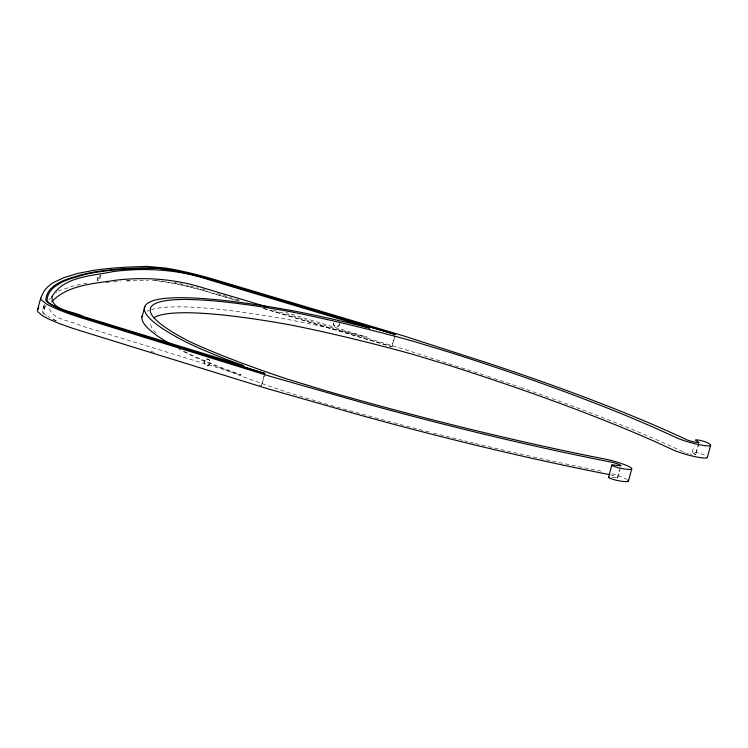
<?xml version="1.0" encoding="UTF-8"?>
<svg xmlns="http://www.w3.org/2000/svg" width="748" height="748" viewBox="0 0 748 748"><rect width="100%" height="100%" fill="white"/><g stroke="black" fill="none" stroke-linecap="round" stroke-linejoin="round"><path stroke-width="0.56" stroke-dasharray="3.74 2.81" d="M42.954 309.214L44.16 304.782M44.141 309.569L45.048 306.25M261.398 385.744L264.1 375.776M264.932 373.495L261.622 385.678L259.406 384.986M263.249 308.428L391.877 346.735L394.888 335.665M391.877 346.735L395.122 335.6M612.126 477.392L617.783 478.028L619.886 470.277M692.246 452.175L694.05 445.537M698.856 443.601L695.612 454.616L698.613 443.545M617.147 478.075L620.438 467.107M56.577 291.664L56.081 292.889M58.148 290.991L74.8 285.53L89.227 282.753M151.339 309.625L153.957 308.933A309.018 41.935 15.2 0 1 290.439 319.948L296.442 321.107A208.617 28.312 15.2 0 1 367.231 337.198L285.923 312.496M217.051 293.468L231.413 297.741M235.835 299.06L240.248 300.378M273.385 310.261L400.956 348.269L486.649 375.935M206.429 291.365L238.481 300.911M263.894 308.475L392.111 346.67M238.64 301.098L206.205 291.43A55.857 7.583 15.2 0 0 173.078 283.361L168.16 282.464A55.857 7.583 15.2 0 0 152.209 280.537M150.638 351.289L155.079 352.663M97.642 280.425L98.222 280.612A3.188 0.926 -72.4 0 1 98.175 278.181A3.188 0.926 -72.4 0 1 99.493 275.068M184.466 351.625L188.281 353.439A208.617 28.312 15.2 0 0 241.108 374.907L81.298 325.838C71.125 320.49 52.799 320.443 49.013 307.652M695.612 454.616L693.396 453.101A6.638 0.898 15.2 0 1 694.948 452.213A6.638 0.898 15.2 0 1 703.877 454.821A19.766 2.683 15.2 0 1 705.542 455.682M174.069 282.379A63.702 8.649 15.2 0 1 177.426 283.081M179.698 283.567A63.702 8.649 15.2 0 1 187.991 285.474M190.095 285.988A63.702 8.649 15.2 0 1 198.631 288.167M201.829 289.037A63.702 8.649 15.2 0 1 206.102 290.224M147.057 311.28A309.018 41.935 15.2 0 1 149.039 310.411M487.733 376.3A504.563 68.479 15.2 0 1 505.386 382.237M506.48 382.602A504.563 68.479 15.2 0 1 519.477 387.062M520.552 387.436A504.563 68.479 15.2 0 1 550.977 398.188M552.043 398.572A504.563 68.479 15.2 0 1 682.597 451.558M695.855 454.672A7.798 1.057 15.2 0 1 694.406 454.747M691.713 454.345A7.798 1.057 15.2 0 1 690.077 453.989M688.347 453.55A7.798 1.057 15.2 0 1 686.627 453.064M685 452.54A7.798 1.057 15.2 0 1 683.569 452.016M126.515 280.65A862.266 117.025 15.2 0 1 129.769 280.509M105.945 282.651A862.266 117.025 15.2 0 1 109.208 282.314M113.687 281.912A862.266 117.025 15.2 0 1 120.363 281.416M126.636 281.061A862.266 117.025 15.2 0 1 148.328 280.5M339.517 323.706A3.188 3.104 67.9 0 1 335.964 326.764A3.188 3.104 67.9 0 1 333.393 322.734M155.416 280.472A56.904 7.723 15.2 0 1 172.059 282.987L172.47 283.062A56.904 7.723 15.2 0 1 206.457 291.374M339.648 323.65A3.188 3.104 67.9 0 1 336.095 326.708A3.188 3.104 67.9 0 1 333.524 322.678M100.503 274.918A3.188 0.926 -72.4 0 1 100.176 277.873A3.188 0.926 -72.4 0 1 98.745 280.528M99.923 274.731A3.188 0.926 -72.4 0 1 99.157 278.836A3.188 0.926 -72.4 0 1 97.483 280.163A3.188 0.926 -72.4 0 1 98.24 276.059M601.149 471.147A495.27 67.217 15.2 0 1 531.174 456.43M530.07 456.187A495.27 67.217 15.2 0 1 474.971 443.368M473.83 443.096A495.27 67.217 15.2 0 1 464.714 440.871M462.498 440.329A495.27 67.217 15.2 0 1 431.362 432.54M429.137 431.97A495.27 67.217 15.2 0 1 322.051 402.817L287.438 392.317A263.016 35.698 15.2 0 1 190.787 355.291A294.478 39.962 15.2 0 1 181.699 350.485M611.939 473.774A19.766 2.683 15.2 0 1 626.572 479.216M180.857 350.017A294.478 39.962 15.2 0 1 178.37 348.615M156.052 332.954A294.478 39.962 15.2 0 1 150.535 322.444M44.833 304.539A862.266 117.025 15.2 0 0 42.589 311.701A56.867 7.714 15.2 0 0 46.61 316.086M48.947 299.611A862.266 117.025 15.2 0 1 50.499 298.312M45.609 305.651A862.266 117.025 15.2 0 0 43.777 312.066A55.857 7.583 15.2 0 0 50.144 317.741M56.511 320.808A55.857 7.583 15.2 0 1 53.08 319.228M610.462 474.905A7.798 1.057 15.2 0 1 617.783 478.028M55.642 320.658A56.867 7.714 15.2 0 1 52.949 319.443M204.634 360.564A3.188 3.057 77.6 0 0 207.233 365.407A3.188 3.057 77.6 0 0 209.936 360.723A3.188 3.057 77.6 0 0 204.634 360.564M204.456 360.601A3.188 3.057 77.6 0 0 207.056 365.445A3.188 3.057 77.6 0 0 209.758 360.76A3.188 3.057 77.6 0 0 204.456 360.601"/><path stroke-width="1.12" d="M608.732 474.466A504.563 68.479 15.2 0 1 359.077 414.841L266.615 388.427L77.596 329.877A63.702 8.649 15.2 0 1 42.973 316.049L37.858 311.879L37.4 310.364L40.71 298.181L43.375 292.328A1038.056 140.876 15.2 0 1 53.632 282.445L64.393 277.452L78.11 273.347L94.762 270.15A1038.056 140.876 15.2 0 1 127.646 267.139L147.085 266.382L165.925 268.102A63.702 8.649 15.2 0 1 211.525 278.649L404.257 336.086L491.043 364.117A504.563 68.479 15.2 0 1 686.87 439.833A7.798 1.057 15.2 0 0 699.165 442.498L696.706 440.918A6.638 0.898 15.2 0 1 698.258 440.03A6.638 0.898 15.2 0 1 707.187 442.638A19.766 2.683 15.2 0 1 702.624 445.284A19.766 2.683 15.2 0 1 676.061 437.561A495.279 67.217 15.2 0 0 451.586 352.906L413.438 341.303A263.016 35.698 15.2 0 0 291.346 311.879A294.478 39.962 15.2 0 0 190.525 342.023A263.016 35.698 15.2 0 0 287.176 379.049L325.361 390.643A495.27 67.217 15.2 0 0 604.459 458.963A19.766 2.683 15.2 0 1 629.872 467.033A19.766 2.683 15.2 0 1 621.055 468.388A6.638 0.898 15.2 0 1 612.481 465.677A6.638 0.898 15.2 0 1 615.436 465.219L621.092 465.845A7.798 1.057 15.2 0 0 612.042 462.283A504.563 68.479 15.2 0 1 362.387 402.658L269.925 376.244L80.906 317.704A63.702 8.649 15.2 0 1 46.283 303.875L41.168 299.705L40.71 298.181M141.98 317.059L144.832 306.587M608.535 477.215L611.845 465.032M628.414 481.114L631.723 468.94M707.29 457.561L710.6 445.378M37.4 310.364L38.737 307.437M51.687 301.771C67.657 284.773 94.22 283.66 116.034 280.182C146.197 276.648 176.827 279.172 205.709 288.644L268.102 307.194M707.281 457.075A19.766 2.683 15.2 0 1 694.92 456.635A19.766 2.683 15.2 0 1 672.751 449.744A495.279 67.217 15.2 0 0 448.276 365.089L413.7 354.571A263.016 35.698 15.2 0 0 291.617 325.146A294.478 39.962 15.2 0 0 153.798 317.881M169.693 343.641A309.018 41.935 15.2 0 1 142.354 315.721M609.078 477.046A6.638 0.898 15.2 0 0 610.48 478.468A6.638 0.898 15.2 0 0 617.745 480.571A19.766 2.683 15.2 0 0 627.74 479.982M51.893 296.844C51.49 311.075 74.716 311.215 83.785 316.703L243.596 365.772A208.617 28.312 15.2 0 1 186.944 342.491A309.018 41.935 15.2 0 1 292.917 310.803A208.617 28.312 15.2 0 1 369.718 328.063L208.187 279.509C177.641 269.336 145.121 267.513 113.294 271.543C92.752 276.049 63.318 276.143 51.893 296.844M53.893 286.063L53.809 286.129A862.266 117.025 15.2 0 0 45.899 299.527A56.904 7.723 15.2 0 0 55.165 306.745L55.417 306.867A56.867 7.714 15.2 0 0 82.682 317.171L264.932 373.495L82.916 317.096A55.857 7.583 15.2 0 1 56.39 307.054L53.445 305.558A55.857 7.583 15.2 0 1 47.087 299.883A862.266 117.025 15.2 0 1 54.997 286.493L60.663 282.884A862.266 117.025 15.2 0 1 76.483 276.994A862.266 117.025 15.2 0 1 96.165 272.272L108.189 270.598A862.266 117.025 15.2 0 1 152.695 268.317A55.857 7.583 15.2 0 1 171.47 270.28L176.388 271.178A55.857 7.583 15.2 0 1 209.515 279.256L395.421 334.487L209.739 279.182A56.867 7.714 15.2 0 0 175.78 270.879L175.369 270.804A56.904 7.723 15.2 0 0 151.498 267.952A862.266 117.025 15.2 0 0 107.001 270.234L106.768 270.262A862.379 117.043 15.2 0 0 75.286 276.629A862.388 117.043 15.2 0 0 53.903 286.063"/></g></svg>
